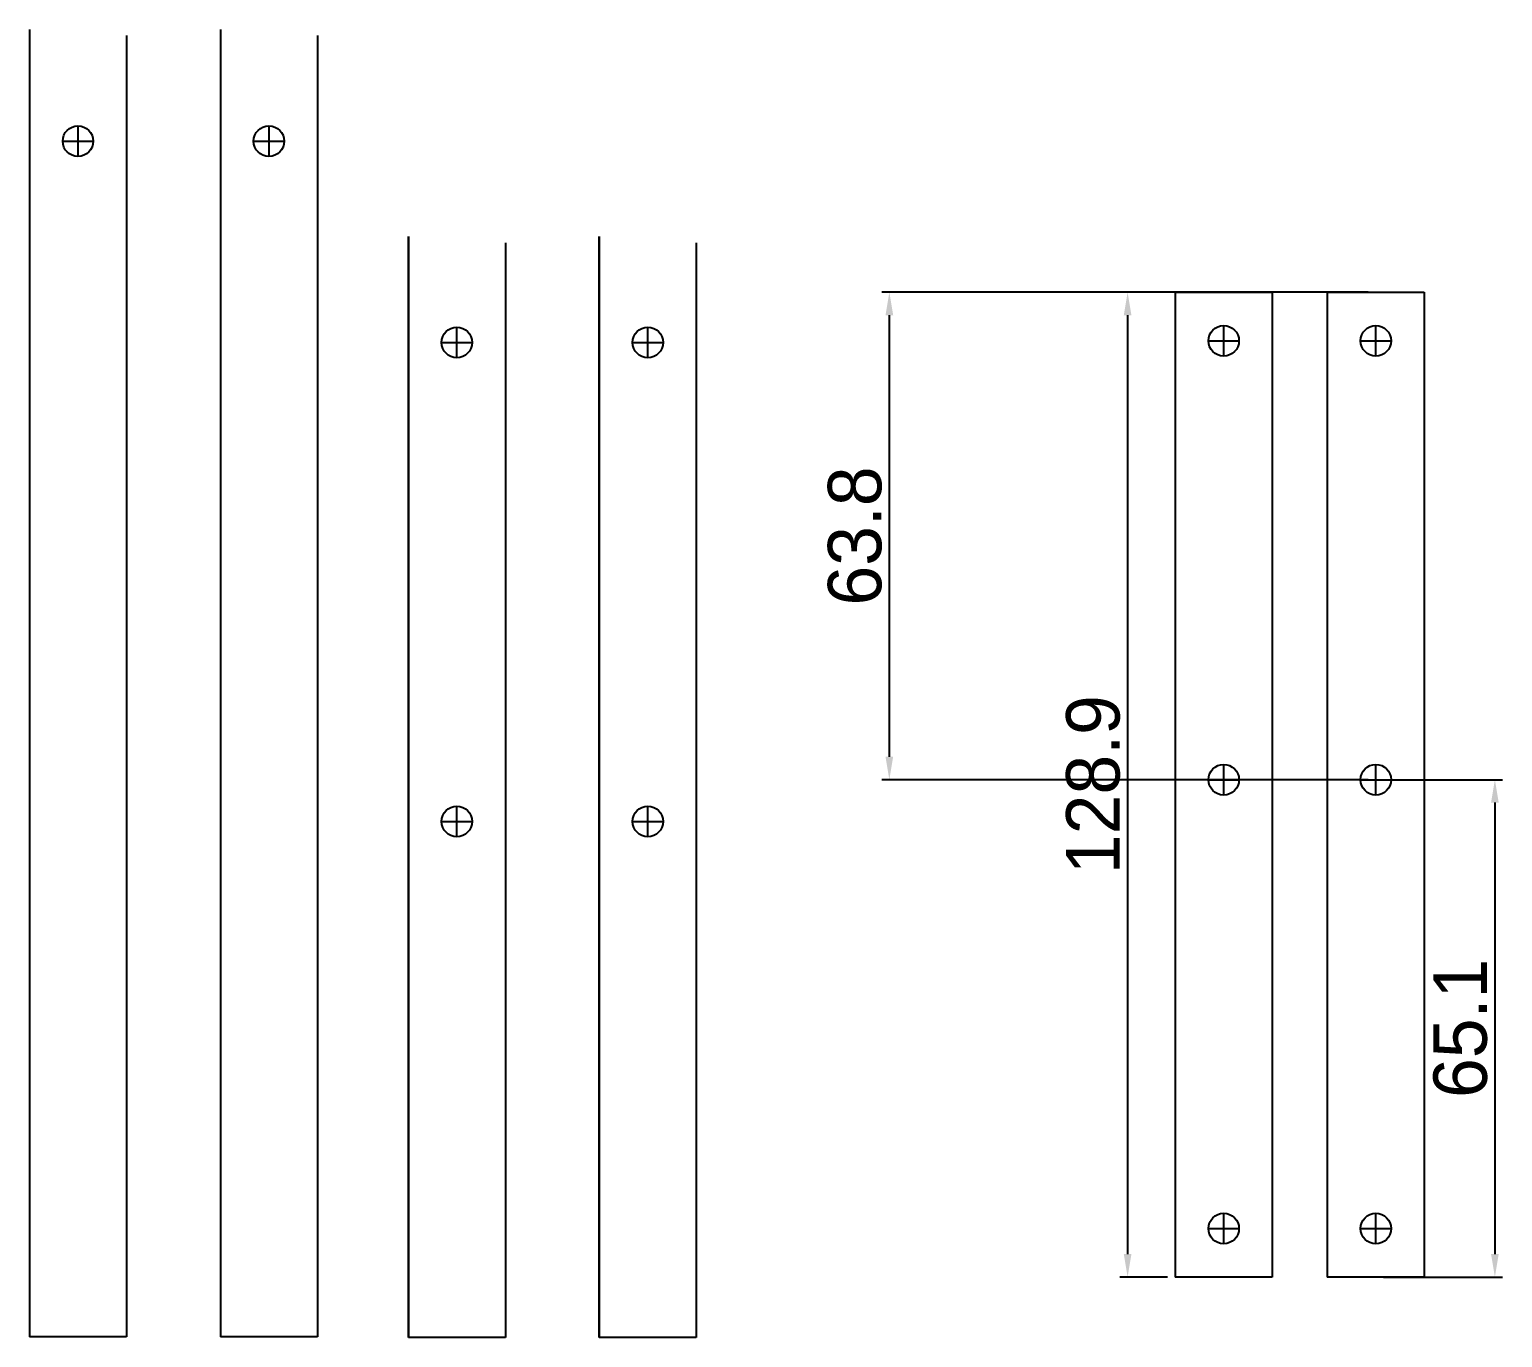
# Model space of a CAD drawing. Header units: millimetres. Extents: x -15418 to 43885, y -27590 to 23052.
# Drawn here: x 35571.6 to 35764.4, y 16114.1 to 16285.4 of the extents above; entities that cross this region are included whole.
import ezdxf

# ---------------------------------------------------------------- set-up
doc = ezdxf.new("R2010")
doc.units = ezdxf.units.MM
doc.header["$LTSCALE"] = 0.5
doc.layers.get('Defpoints').update_dxf_attribs({"color": 4})
doc.layers.add('Layer1', color=1, linetype='Continuous')
doc.dimstyles.new('ISO-25', dxfattribs={"dimtxt": 7, "dimasz": 3, "dimexe": 1, "dimexo": 1, "dimgap": 1, "dimtad": 1, "dimtoh": 1, "dimdec": 3, "dimdsep": 46, "dimtxsty": 'Standard', "dimcen": 2.5, "dimadec": 0, "dimazin": 0, "dimtfac": 1, "dimtdec": 3, "dimtmove": 0, "dimatfit": 3, "dimfxl": 1, "dimarcsym": 1})

# ---------------------------------------------------------------- blocks, each defined once
blk = doc.blocks.new('*D20')
at = {"layer": 'Defpoints', "color": 0, "transparency": 16777216}
for p in [(35721.57, 16250.95), (35715.34, 16122.05), (35721.57, 16122.05)]:
    blk.add_point(p, dxfattribs=at)
at = {"layer": 'Layer1', "color": 0, "lineweight": -2, "transparency": 16777216}
for p, q in [((35720.57, 16250.95), (35714.34, 16250.95)), ((35715.34, 16247.95), (35715.34, 16125.05)), ((35720.57, 16122.05), (35714.34, 16122.05))]:
    blk.add_line(p, q, dxfattribs=at)
at = {"layer": 'Layer1', "color": 0, "transparency": 16777216}
for points in [[(35714.84, 16247.95), (35715.84, 16247.95), (35715.34, 16250.95)], [(35714.84, 16125.05), (35715.84, 16125.05), (35715.34, 16122.05)]]:
    blk.add_solid(points, dxfattribs=at)
at = {"layer": 'Layer1', "color": 0, "transparency": 16777216, "insert": (35710.84, 16186.5), "char_height": 7, "attachment_point": 5, "rotation": 90}
blk.add_mtext('128.9', dxfattribs=at)
blk = doc.blocks.new('*D21')
at = {"layer": 'Defpoints', "color": 0, "transparency": 16777216}
for p in [(35747.84, 16187.15), (35747.84, 16122.05), (35763.42, 16122.05)]:
    blk.add_point(p, dxfattribs=at)
at = {"layer": 'Layer1', "color": 0, "lineweight": -2, "transparency": 16777216}
for p, q in [((35748.84, 16187.15), (35764.42, 16187.15)), ((35763.42, 16184.15), (35763.42, 16125.05)), ((35748.84, 16122.05), (35764.42, 16122.05))]:
    blk.add_line(p, q, dxfattribs=at)
at = {"layer": 'Layer1', "color": 0, "transparency": 16777216}
for points in [[(35762.92, 16184.15), (35763.92, 16184.15), (35763.42, 16187.15)], [(35762.92, 16125.05), (35763.92, 16125.05), (35763.42, 16122.05)]]:
    blk.add_solid(points, dxfattribs=at)
at = {"layer": 'Layer1', "color": 0, "transparency": 16777216, "insert": (35758.92, 16154.6), "char_height": 7, "attachment_point": 5, "rotation": 90}
blk.add_mtext('65.1', dxfattribs=at)
blk = doc.blocks.new('*D22')
at = {"layer": 'Defpoints', "color": 0, "transparency": 16777216}
for p in [(35684.15, 16250.95), (35747.84, 16250.95), (35747.84, 16187.15)]:
    blk.add_point(p, dxfattribs=at)
at = {"layer": 'Layer1', "color": 0, "lineweight": -2, "transparency": 16777216}
for p, q in [((35746.84, 16250.95), (35683.15, 16250.95)), ((35684.15, 16190.15), (35684.15, 16247.95)), ((35746.84, 16187.15), (35683.15, 16187.15))]:
    blk.add_line(p, q, dxfattribs=at)
at = {"layer": 'Layer1', "color": 0, "transparency": 16777216}
for points in [[(35683.65, 16247.95), (35684.65, 16247.95), (35684.15, 16250.95)], [(35683.65, 16190.15), (35684.65, 16190.15), (35684.15, 16187.15)]]:
    blk.add_solid(points, dxfattribs=at)
at = {"layer": 'Layer1', "color": 0, "transparency": 16777216, "insert": (35679.65, 16219.05), "char_height": 7, "attachment_point": 5, "rotation": 90}
blk.add_mtext('63.8', dxfattribs=at)

msp = doc.modelspace()

# ---------------------------------------------------------------- linework, layer by layer
at = {"layer": 'Layer1'}
for p, q in [((35571.5789, 16285.3504), (35571.5789, 16114.2303)), ((35584.2789, 16284.5737), (35584.2789, 16114.2303)), ((35596.5789, 16285.3504), (35596.5789, 16114.2303)), ((35609.2789, 16284.5737), (35609.2789, 16114.2303)), ((35577.9289, 16272.7303), (35577.9289, 16268.7303)), ((35602.9289, 16272.7303), (35602.9289, 16268.7303)), ((35575.9289, 16270.7303), (35579.9289, 16270.7303)), ((35600.9289, 16270.7303), (35604.9289, 16270.7303)), ((35621.1783, 16114.1314), (35621.1783, 16258.2499)), ((35621.1783, 16258.2499), (35621.1783, 16114.1314)), ((35633.8783, 16257.4182), (35633.8783, 16114.1314)), ((35646.1783, 16114.1314), (35646.1783, 16258.2499)), ((35646.1783, 16258.2499), (35646.1783, 16114.1314)), ((35658.8783, 16257.4182), (35658.8783, 16114.1314)), ((35721.5716, 16250.945), (35721.5716, 16122.045)), ((35721.5716, 16250.945), (35734.2716, 16250.945)), ((35734.2716, 16250.945), (35734.2716, 16122.045)), ((35741.485, 16250.945), (35741.485, 16122.045)), ((35741.485, 16250.945), (35754.185, 16250.945)), ((35754.185, 16250.945), (35754.185, 16122.045)), ((35627.5283, 16242.3814), (35627.5283, 16246.3814)), ((35652.5283, 16242.3814), (35652.5283, 16246.3814)), ((35727.9216, 16242.595), (35727.9216, 16246.595)), ((35747.835, 16242.595), (35747.835, 16246.595)), ((35625.5283, 16244.3814), (35629.5283, 16244.3814)), ((35650.5283, 16244.3814), (35654.5283, 16244.3814)), ((35725.9216, 16244.595), (35729.9216, 16244.595)), ((35745.835, 16244.595), (35749.835, 16244.595)), ((35727.9216, 16185.145), (35727.9216, 16189.145)), ((35747.835, 16185.145), (35747.835, 16189.145)), ((35725.9216, 16187.145), (35729.9216, 16187.145)), ((35745.835, 16187.145), (35749.835, 16187.145)), ((35627.5283, 16179.6814), (35627.5283, 16183.6814)), ((35652.5283, 16179.6814), (35652.5283, 16183.6814)), ((35625.5283, 16181.6814), (35629.5283, 16181.6814)), ((35650.5283, 16181.6814), (35654.5283, 16181.6814)), ((35727.9216, 16126.395), (35727.9216, 16130.395)), ((35747.835, 16126.395), (35747.835, 16130.395)), ((35725.9216, 16128.395), (35729.9216, 16128.395)), ((35745.835, 16128.395), (35749.835, 16128.395)), ((35734.2716, 16122.045), (35721.5716, 16122.045)), ((35754.185, 16122.045), (35741.485, 16122.045)), ((35584.2789, 16114.2303), (35571.5789, 16114.2303)), ((35609.2789, 16114.2303), (35596.5789, 16114.2303)), ((35633.8783, 16114.1314), (35621.1783, 16114.1314)), ((35658.8783, 16114.1314), (35646.1783, 16114.1314))]:
    msp.add_line(p, q, dxfattribs=at)
for centre in [(35577.9289, 16270.7303), (35602.9289, 16270.7303), (35627.5283, 16244.3814), (35652.5283, 16244.3814), (35727.9216, 16244.595), (35747.835, 16244.595), (35727.9216, 16187.145), (35747.835, 16187.145), (35627.5283, 16181.6814), (35652.5283, 16181.6814), (35727.9216, 16128.395), (35747.835, 16128.395)]:
    msp.add_circle(centre, 2, dxfattribs=at)

# ---------------------------------------------------------------- dimensions: what is measured, and where the dimension line sits
for base, p1, p2, picture, middle in [((35684.1519, 16250.945), (35747.835, 16187.145), (35747.835, 16250.945), '*D22', (35679.6519, 16219.045)), ((35715.3434, 16122.045), (35721.5716, 16250.945), (35721.5716, 16122.045), '*D20', (35710.8434, 16186.495)), ((35763.4232, 16122.045), (35747.835, 16187.145), (35747.835, 16122.045), '*D21', (35758.9232, 16154.595))]:
    dim = msp.add_linear_dim(base=base, p1=p1, p2=p2, angle=90, dimstyle='ISO-25', dxfattribs=at)
    dim.commit()
    dim.dimension.update_dxf_attribs({"geometry": picture, "text_midpoint": middle})

doc.saveas('drawing.dxf')
